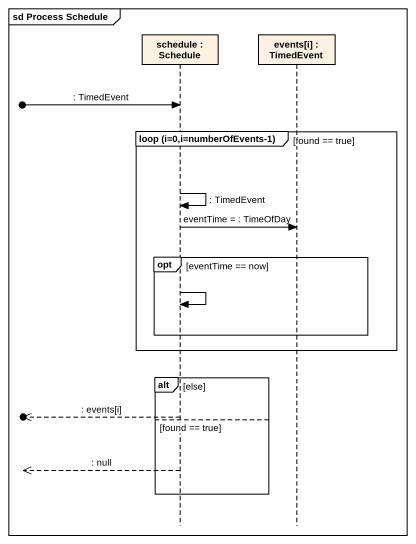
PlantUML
@startuml
mainframe sd Process Schedule
hide footbox
participant "schedule : Schedule" as schedule
participant "events[i] : TimedEvent" as events_i

[o-> schedule : : TimedEvent
group loop (i=0,i=numberOfEvents-1) [found == true]
  schedule -> schedule : : TimedEvent
  schedule -> events_i : eventTime = : TimeOfDay
  opt eventTime == now
    schedule -> schedule
  end
end
alt else
  [o<<-- schedule : : events[i]
else found == true
  [o<<-- schedule : : null
end
@enduml
